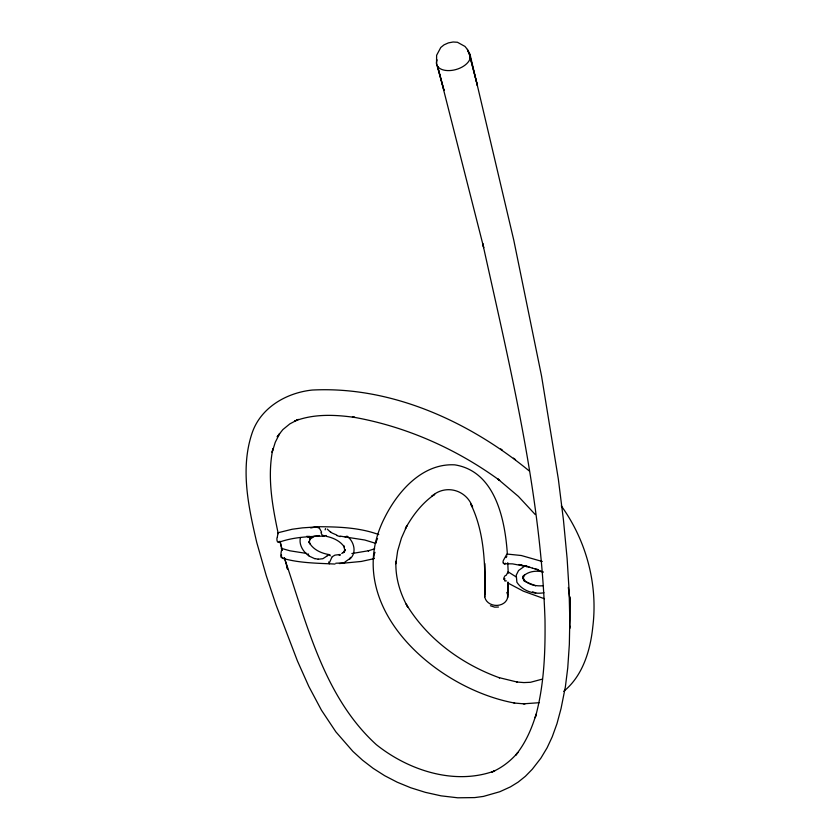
<?xml version="1.0" encoding="UTF-8"?>
<svg xmlns="http://www.w3.org/2000/svg" width="840" height="840" viewBox="0 0 840 840"><rect width="100%" height="100%" fill="white"/><g stroke="black" fill="none" stroke-linecap="round" stroke-linejoin="round"><path stroke-width="1.26" d="M508.211 573.352L508.169 571.872L516.39 577.059M507.665 595.046L507.885 582.824L507.581 597.734L507.938 582.005M373.622 557.97L374.178 554.589M395.871 561.393L395.819 563.755L397.635 550.966L401.447 538.051L407.054 525.462L405.384 528.623C412.671 515.361 422.163 502.981 434.742 494.351L431.812 496.209C445.589 483.924 466.526 489.815 472.574 507.15L470.788 504.116C484.376 531.867 485.216 563.808 484.88 594.122L484.617 563.325L484.775 596.82M569.846 626.052L569.625 628.614L570.381 601.902M300.457 537.516C298.756 544.257 302.631 550.872 307.744 555.02M570.202 603.529L570.034 596.967M277.305 537.254C276.161 538.629 277.442 544.876 279.31 541.37M277.347 537.002L278.04 532.728L278.219 533.715M281.957 548.53L290.031 550.82L306.873 553.476M525.672 565.75L532.392 568.155M376.005 541.916L377.548 538.493M329.584 562.359L332.052 556.93M374.409 553.823L374.987 552.321M350.459 557.34L350.049 558.191A4.546 3.265 -67.4 0 1 349.661 558.716L344.852 562.086M507.854 572.324L506.153 575.4M346.332 536.34L345.587 536.875A4.62 2.52 30.7 0 1 345.082 536.928L340.074 536.099M283.7 558.149L283.395 558.422A5.964 2.047 -86.4 0 1 282.135 557.645M506.782 554.264L503.391 560.385A6.394 3.056 -47.2 0 0 503.265 563.262M349.639 559.209C357.231 553.056 354.113 541.338 347.056 536.151M332.241 556.731L334.95 555.135L340.158 554.484M326.812 556.154L322.844 558.716L318.161 559.24M327.022 555.975L328.892 554.694A5.198 2.405 83.4 0 1 330.288 555.807M563.692 691.341C582.729 675.99 590.352 650.444 592.788 626.955C598.08 584.43 586.299 540.55 561.278 505.88M308.543 553.99L308.133 554.673L309.026 556.006M326.245 535.469L325.206 536.035M506.373 580.881L504.913 581.049A5.775 2.384 -56.7 0 1 504.819 578.519M524.79 566.024L518.553 570.528L516.254 575.138L516.894 582.256C522.543 591.014 533.967 594.583 543.974 592.756M374.272 558.569L373.643 558.306M341.712 553.497L344.431 551.87L343.224 552.636L345.072 549.549L345.009 550.966L343.644 545.675L344.232 546.861C340.179 540.939 333.249 537.81 326.435 536.34M298.41 419.36L289.832 423.885L282.839 429.618L277.158 436.842L279.605 433.692L275.257 442.302L272.129 452.372L272.937 448.602C267.089 476.522 272.233 505.26 278.05 532.739L292.194 529.242L302.453 527.867L316.197 526.932L319.379 528.171M297.486 419.79L294.683 421.082C313.845 413.69 334.929 414.624 354.921 417.449L352.411 417.007C405.542 426.216 456.215 448.728 499.716 480.438L497.669 478.863L518.375 496.388L535.269 514.563M313.887 536.687L309.792 539.238L310.485 538.02L309.089 542.63L309.173 541.233L309.918 543.9L309.33 542.65C313.373 550 321.888 553.539 329.837 554.704M542.514 679.077L530.502 682.29L523.898 682.584L516.684 681.996L517.43 682.101L499.044 677.628L499.58 677.827C461.748 664.199 427.056 638.904 406.214 604.118L407.736 607.089C400.029 593.176 395.252 577.448 395.923 561.435M278.618 542.399C293.066 537.096 308.7 536.456 323.946 536.109M310.706 527.961L315.672 526.932M374.703 548.793L368.183 550.851L368.949 550.673L351.876 553.529M319.326 535.531L313.761 536.267M342.405 562.947L335.79 563.231M373.81 558.716L361.305 561.446L339.413 563.556M539.196 702.712L523.414 703.815M498.456 607.037L494.644 607.152L490.423 605.755M316.323 526.701C337.302 526.795 358.838 527.268 378.767 534.597M310.002 536.434L306.59 536.361M542.735 585.774C535.573 586.299 527.194 584.755 522.984 578.329L523.877 580.335L523.163 575.883L522.995 578.099L524.591 574.949L523.772 575.704C528.895 571.221 536.235 570.454 542.692 571.851M504.074 563.714L512.558 563.871L526.817 566.559L518.868 564.512L529.316 567.252M507.161 554.064L521.293 555.513L542.262 561.498M335.024 564.05C317.52 563.168 299.754 563.178 282.755 558.348M507.413 554.788L507.381 554.558C505.218 520.327 495.537 471.282 454.797 464.856C422.478 463.04 397.824 491.264 384.647 517.713C339.917 605.157 434.952 688.453 514.668 703.059M513.923 702.996L524.958 703.941M345.093 536.949L364.77 540.005L375.249 543.218M538.125 569.573L532.444 568.166M314.832 558.726L309.11 556.07M544.499 598.784L523.436 591.202L508.053 583.097M336.861 535.08L332.178 533.075A15.215 11.76 30.9 0 1 331.338 532.518M535.605 585.837L524.097 581.081M535.006 568.89L543.333 572.114M529.179 470.904C468.972 421.47 391.293 385.928 312.133 390.054C286.797 392.742 261.366 407.148 252.43 432.096C239.894 467.964 248.43 506.793 256.767 542.546L266.28 575.736L276.003 604.811L297.413 660.912L308.826 686.458L321.447 710.178L335.895 731.892L352.884 751.391L362.565 760.211L373.139 768.337L384.678 775.698L397.205 782.198L410.739 787.763L425.334 792.341L441.094 795.848L457.748 797.8L474.716 797.591L483.42 796.415L499.832 791.721L510.468 786.86L518.123 782.135L525.399 776.297L532.266 769.262L540.897 758.142L547.113 747.789L552.216 736.859L556.973 723.671L561.047 708.54L565.383 686.795L567.746 667.884L569.341 644.49L569.803 620.036L569.079 590.016L567.115 558.474L563.441 519.918L558.348 479.126L541.548 376.036L513.776 240.167L470.243 55.272L467.387 49.434L464.982 46.431L457.433 42.263L453.086 42L448.413 42.893L444.098 44.804L440.79 47.46L436.622 55.272L436.538 63.777L444.024 90.426L437.661 66.476L483.704 247.643L482.717 243.527C510.058 367.479 540.729 492.156 544.992 619.605C545.412 652.481 544.142 685.828 535.238 717.675L536.151 714.105C531.71 728.837 525.441 743.211 515.644 755.212L517.86 752.525C510.741 760.904 501.879 767.812 491.736 772.128L494.729 770.879C454.661 785.61 408.534 770.375 376.362 744.681C323.536 696.601 306.621 622.839 284.34 557.76M330.362 531.982L327.222 529.085M500.693 448.896L502.362 450.114M513.44 458.115L515.529 459.638M319.442 528.224L321.584 532.109M467.387 49.434L468.951 52.626L477.445 85.627L468.951 52.626M286.692 566.139L287.637 569.394L284.56 558.086M279.951 541.643L281.935 549.161L280.14 541.286M568.333 587.475L570.077 601.303M507.759 562.716L508.2 572.439M506.825 592.431A11.529 9.46 2.9 0 1 497.123 605.409A11.529 9.46 2.9 0 1 485.048 593.471M467.596 51.324A17.409 10.175 -16.2 0 1 455.983 69.542A17.409 10.175 -16.2 0 1 437.115 59.861M506.132 557.613A6.479 0.766 -64.3 0 1 506.793 556.458M505.554 563.241A4.609 2.667 -82.3 0 1 505.144 563.504M505.029 564.039A4.683 2.447 -73.9 0 1 503.548 562.874M503.675 579.432A4.631 1.932 -50.4 0 1 505.365 575.421M331.369 532.455A13.125 9.576 31 0 1 330.445 531.867M340.19 536.603A25.62 12.306 25.9 0 1 336.861 535.553M312.585 537.149A18.207 3.203 -6 0 1 307.933 537.264M325.185 535.5A5.292 2.635 -74.6 0 1 323.463 535.92M323.547 535.794A5.208 2.363 81.3 0 1 323.043 535.28M323.064 536.099A5.24 1.827 73.3 0 1 320.975 532.571M325.175 529.851A5.25 0.63 -81.3 0 1 325.469 528.601M339.192 555.335A18.26 1.932 -4.3 0 1 340.2 555.282M344.935 562.548A26.418 21.084 -76.2 0 1 342.437 563.325M329.332 563.346A5.145 0.977 75.7 0 1 328.598 561.992M329.417 563.577A5.103 0.546 -79.9 0 1 329.248 563.819M318.171 559.094A18.837 18.511 36.1 0 1 314.874 558.558M375.889 542.955A5.376 0.693 -67 0 1 376.205 541.569M376.247 542.745A6.332 1.008 -62.7 0 1 376.341 542.346M373.758 554.768A9.545 4.463 -59.5 0 1 373.989 553.949M373.685 558.212A5.838 1.06 -72 0 1 373.674 557.865M282.051 557.812A5.492 2.226 -74.6 0 1 281.463 554.883M281.264 557.561A4.62 0.956 -82.9 0 1 281.001 553.392A4.62 0.956 -82.9 0 1 282.188 548.751M282.041 548.499A4.483 0.809 -80.6 0 1 282.345 550.357M281.327 548.604A6.29 0.851 65.6 0 1 281.516 548.205M535.773 592.83A12.254 10.175 46.3 0 1 532.644 591.77"/></g></svg>
